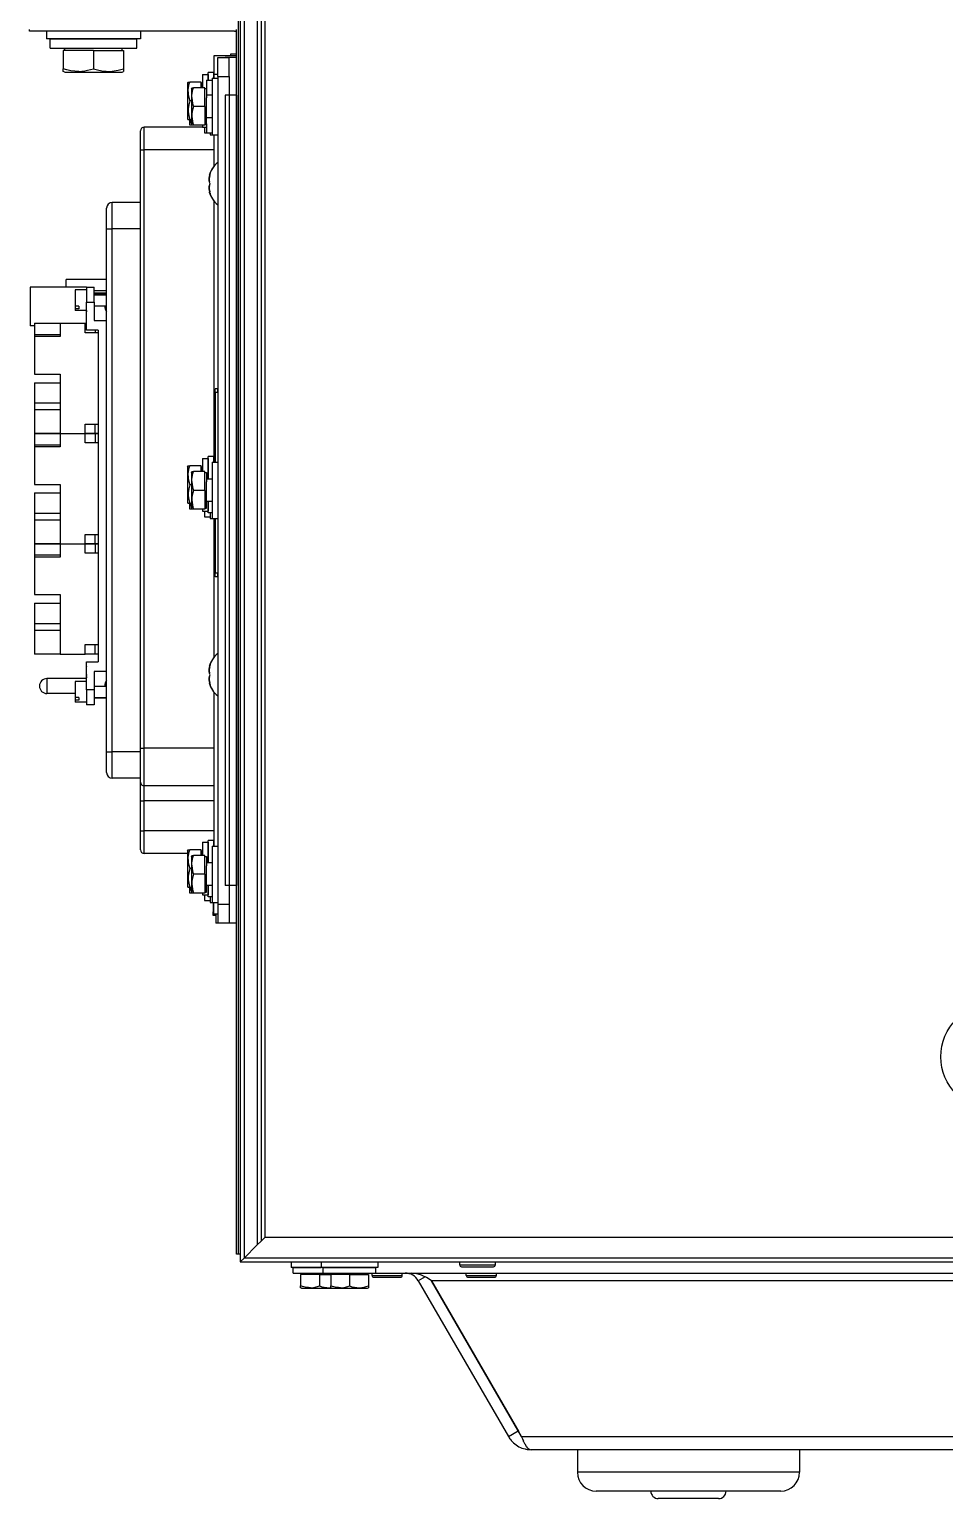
# Model space of a CAD drawing. Extents: x 39751 to 116307, y -36149 to -14965.
# Drawn here: x 56818.5 to 57061.5, y -21004.4 to -20614 of the extents above; entities that cross this region are included whole.
import ezdxf

# ---------------------------------------------------------------- set-up
doc = ezdxf.new("R2010")
doc.units = 0
doc.header["$LTSCALE"] = 1500

# ---------------------------------------------------------------- blocks, each defined once
blk = doc.blocks.new('A$C39DA5095')
at = {"color": 7}
for p, q in [((139.5, 465.11), (139.5, 69.41)), ((138.5, 461.1), (138.5, 68.41)), ((137.5, 457.09), (137.5, 67.41)), ((134, 443.05), (134, 63.91)), ((133, 439.04), (133, 62.91)), ((132.49, 64.91), (132.49, 436.99)), ((131.5, 389.91), (77, 389.91)), ((106.5, 387.91), (81.5, 387.91)), ((132, 64.91), (132, 390.4)), ((127, 377.91), (127, 157.91)), ((130, 377.91), (130, 157.91)), ((129, 372.91), (129, 162.91)), ((132, 372.91), (132, 162.91)), ((106.5, 199.41), (106.5, 358.41)), ((107.5, 199.41), (107.5, 358.41)), ((126, 344.81), (126, 275.41)), ((97.5, 198.41), (97.5, 337.41)), ((99, 198.41), (99, 337.41)), ((95.27, 310.51), (95.27, 222.31)), ((126, 260.41), (126, 223.5)), ((126, 214.31), (126, 173.41)), ((1624.5, 69.41), (139.5, 69.41)), ((133, 62.91), (1631, 62.91)), ((1630, 63.91), (134, 63.91)), ((169, 59.91), (375, 59.91)), ((180.27, 57.91), (204.18, 16.5)), ((183.69, 57.99), (206.78, 18)), ((183.81, 57.91), (206.95, 17.73)), ((207.65, 16.5), (183.81, 57.91)), ((377, 57.91), (183.81, 57.91)), ((207.65, 16.5), (1326.35, 16.5)), ((1323.76, 13), (210.24, 13)), ((281.5, 7), (226.11, 7)), ((276.5, 2), (230.5, 2))]:
    blk.add_line(p, q, dxfattribs=at)
at = {"color": 7, "ltscale": 0.012497}
blk.add_line((77, 389.91), (77, 390.41), dxfattribs=at)
at = {"color": 7, "ltscale": 0.05}
for p, q in [((81.5, 389.91), (81.5, 387.91)), ((81.5, 389.91), (81.5, 387.91)), ((81.5, 389.91), (81.5, 387.91)), ((81.5, 389.91), (81.5, 387.91)), ((81.5, 389.91), (81.5, 387.91)), ((81.5, 389.91), (81.5, 387.91)), ((81.5, 389.91), (81.5, 387.91)), ((81.5, 389.91), (81.5, 387.91)), ((106.5, 389.91), (106.5, 387.91)), ((86.79, 321.91), (86.79, 323.91)), ((92.16, 321.91), (94.16, 321.91)), ((92.16, 317.91), (94.16, 317.91)), ((94.16, 214.91), (92.16, 214.91)), ((94.16, 210.91), (92.16, 210.91)), ((132, 152.91), (130, 152.91))]:
    blk.add_line(p, q, dxfattribs=at)
at = {"color": 7, "ltscale": 0.0625}
for p, q in [((82.5, 385.41), (82.5, 387.91)), ((82.5, 385.41), (82.5, 387.91)), ((82.5, 385.41), (82.5, 387.91)), ((82.5, 385.41), (82.5, 387.91)), ((82.5, 385.41), (82.5, 387.91)), ((82.5, 385.41), (82.5, 387.91)), ((82.5, 385.41), (82.5, 387.91)), ((82.5, 385.41), (82.5, 387.91)), ((105.5, 385.41), (105.5, 387.91)), ((91.77, 309.81), (91.77, 312.31)), ((91.77, 283.01), (91.77, 285.51)), ((94.45, 283.01), (94.45, 285.51)), ((91.77, 280.51), (91.77, 283.01)), ((94.45, 283.01), (94.45, 280.51)), ((91.77, 253.71), (91.77, 256.21)), ((94.45, 253.71), (94.45, 256.21)), ((91.77, 251.21), (91.77, 253.71)), ((94.45, 253.71), (94.45, 251.21)), ((91.77, 224.41), (91.77, 226.91)), ((94.45, 224.41), (94.45, 226.91))]:
    blk.add_line(p, q, dxfattribs=at)
at = {"color": 7, "ltscale": 0.2875}
for p, q in [((82.5, 387.91), (94, 387.91)), ((94, 387.91), (105.5, 387.91)), ((82.5, 385.41), (94, 385.41)), ((94, 385.41), (105.5, 385.41)), ((119, 171.41), (107.5, 171.41))]:
    blk.add_line(p, q, dxfattribs=at)
at = {"color": 7, "ltscale": 0.120363}
for p, q in [((86, 384.77), (86, 379.95)), ((94, 384.77), (94, 379.95)), ((102, 384.77), (102, 379.95))]:
    blk.add_line(p, q, dxfattribs=at)
at = {"color": 7, "ltscale": 0.2}
for p, q in [((94, 384.77), (86, 384.77)), ((94, 384.77), (102, 384.77)), ((106.5, 177.41), (106.5, 185.41)), ((107.5, 177.41), (107.5, 185.41)), ((154.5, 61.41), (146.5, 61.41))]:
    blk.add_line(p, q, dxfattribs=at)
at = {"color": 7, "ltscale": 0.016}
for p, q in [((86.4, 384.77), (86.4, 385.41)), ((86.4, 384.77), (86.4, 385.41)), ((86.4, 384.77), (86.4, 385.41)), ((86.4, 384.77), (86.4, 385.41)), ((86.4, 384.77), (86.4, 385.41)), ((86.4, 384.77), (86.4, 385.41)), ((86.4, 384.77), (86.4, 385.41)), ((86.4, 384.77), (86.4, 385.41)), ((101.6, 384.77), (101.6, 385.41))]:
    blk.add_line(p, q, dxfattribs=at)
at = {"color": 7, "ltscale": 0.125}
for p, q in [((126, 383.41), (126, 378.41)), ((127, 377.91), (127, 382.91)), ((130, 377.91), (130, 382.91)), ((123.6, 369.91), (123.6, 374.91)), ((123.6, 369.91), (123.6, 364.91)), ((106.5, 358.41), (106.5, 363.41)), ((123.6, 267.91), (123.6, 272.91)), ((123.6, 267.91), (123.6, 262.91)), ((106.5, 185.41), (106.5, 190.41)), ((106.5, 172.41), (106.5, 177.41)), ((123.6, 165.91), (123.6, 170.91)), ((123.6, 165.91), (123.6, 160.91)), ((127, 157.91), (127, 152.91)), ((130, 157.91), (130, 152.91)), ((154, 59.51), (149, 59.51)), ((162, 59.51), (157, 59.51)), ((162, 59.51), (167, 59.51))]:
    blk.add_line(p, q, dxfattribs=at)
at = {"color": 7, "ltscale": 0.15}
for p, q in [((132, 383.41), (126, 383.41)), ((107.5, 358.41), (107.5, 364.41)), ((107.5, 171.41), (107.5, 177.41)), ((222.5, 13), (222.5, 7)), ((281.5, 13), (281.5, 7))]:
    blk.add_line(p, q, dxfattribs=at)
at = {"color": 7, "ltscale": 0.075}
for p, q in [((127, 382.91), (130, 382.91)), ((132, 382.91), (129, 382.91)), ((127, 377.91), (130, 377.91)), ((132, 372.91), (129, 372.91)), ((92.16, 321.16), (89.16, 321.16)), ((92.16, 315.66), (89.16, 315.66)), ((124.5, 261.91), (124.5, 264.91)), ((81.66, 217.91), (81.66, 214.91)), ((92.16, 217.16), (89.16, 217.16)), ((92.16, 211.66), (89.16, 211.66)), ((124.5, 159.91), (124.5, 162.91)), ((132, 162.91), (129, 162.91)), ((130, 157.91), (127, 157.91)), ((130, 152.91), (127, 152.91)), ((154, 59.51), (157, 59.51)), ((230.5, 2), (227.5, 2))]:
    blk.add_line(p, q, dxfattribs=at)
at = {"color": 7, "ltscale": 0.009593}
blk.add_line((130.4, 383.79), (130.4, 383.41), dxfattribs=at)
at = {"color": 7, "ltscale": 0.03999}
blk.add_line((132, 383.79), (130.4, 383.79), dxfattribs=at)
at = {"color": 7, "ltscale": 0.25}
for p, q in [((132, 372.91), (132, 382.91)), ((107.5, 189.41), (107.5, 199.41)), ((132, 152.91), (132, 162.91))]:
    blk.add_line(p, q, dxfattribs=at)
at = {"color": 7, "ltscale": 0.017863}
for p, q in [((86, 379.24), (86, 379.95)), ((102, 379.95), (102, 379.24))]:
    blk.add_line(p, q, dxfattribs=at)
at = {"color": 7, "ltscale": 0.011555}
for p, q in [((86.4, 379.01), (86, 379.24)), ((101.6, 379.01), (102, 379.24))]:
    blk.add_line(p, q, dxfattribs=at)
at = {"color": 7, "ltscale": 0.098877}
blk.add_line((86.4, 379.01), (90.36, 379.01), dxfattribs=at)
at = {"color": 7, "ltscale": 0.281104}
blk.add_line((90.36, 379.01), (101.6, 379.01), dxfattribs=at)
at = {"color": 7, "ltscale": 0.0375}
for p, q in [((126, 378.91), (124.5, 378.91)), ((126, 378.91), (124.5, 378.91)), ((126, 378.91), (124.5, 378.91)), ((126, 378.91), (124.5, 378.91)), ((126, 378.91), (124.5, 378.91)), ((126, 378.91), (124.5, 378.91)), ((123, 378.41), (124.5, 378.41)), ((123, 378.41), (124.5, 378.41)), ((123, 378.41), (124.5, 378.41)), ((123, 378.41), (124.5, 378.41)), ((123, 378.41), (124.5, 378.41)), ((123, 378.41), (124.5, 378.41)), ((124, 376.91), (125.5, 376.91)), ((124, 376.91), (125.5, 376.91)), ((124, 376.91), (125.5, 376.91)), ((124, 376.91), (125.5, 376.91)), ((124, 376.91), (125.5, 376.91)), ((124, 376.91), (125.5, 376.91)), ((124, 376.91), (125.5, 376.91)), ((124, 376.91), (125.5, 376.91)), ((125.5, 377.41), (127, 377.41)), ((125.5, 377.41), (127, 377.41)), ((125.5, 377.41), (127, 377.41)), ((125.5, 372.91), (124, 372.91)), ((125.5, 372.91), (124, 372.91)), ((125.5, 366.91), (124, 366.91)), ((124, 362.91), (125.5, 362.91)), ((124, 362.91), (125.5, 362.91)), ((124, 362.91), (125.5, 362.91)), ((124, 362.91), (125.5, 362.91)), ((124, 362.91), (125.5, 362.91)), ((124, 362.91), (125.5, 362.91)), ((124, 362.91), (125.5, 362.91)), ((124, 362.91), (125.5, 362.91)), ((125.5, 362.41), (127, 362.41)), ((97.5, 337.41), (99, 337.41)), ((123, 276.41), (124.5, 276.41)), ((123, 276.41), (124.5, 276.41)), ((123, 276.41), (124.5, 276.41)), ((123, 276.41), (124.5, 276.41)), ((126, 276.91), (124.5, 276.91)), ((126, 276.91), (124.5, 276.91)), ((126, 276.91), (124.5, 276.91)), ((126, 276.91), (124.5, 276.91)), ((125.5, 275.41), (127, 275.41)), ((125.5, 270.91), (124, 270.91)), ((125.5, 270.91), (124, 270.91)), ((123, 262.41), (124.5, 262.41)), ((125.5, 264.91), (124, 264.91)), ((123.5, 260.91), (125, 260.91)), ((125.5, 260.41), (127, 260.41)), ((97.5, 198.41), (99, 198.41)), ((123, 174.41), (124.5, 174.41)), ((123, 174.41), (124.5, 174.41)), ((123, 174.41), (124.5, 174.41)), ((123, 174.41), (124.5, 174.41)), ((123, 174.41), (124.5, 174.41)), ((123, 174.41), (124.5, 174.41)), ((126, 174.91), (124.5, 174.91)), ((126, 174.91), (124.5, 174.91)), ((126, 174.91), (124.5, 174.91)), ((126, 174.91), (124.5, 174.91)), ((126, 174.91), (124.5, 174.91)), ((126, 174.91), (124.5, 174.91)), ((125.5, 173.41), (127, 173.41)), ((125.5, 173.41), (127, 173.41)), ((125.5, 173.41), (127, 173.41)), ((125.5, 168.91), (124, 168.91)), ((125.5, 168.91), (124, 168.91)), ((125.5, 168.91), (124, 168.91)), ((123, 160.41), (124.5, 160.41)), ((125.5, 162.91), (124, 162.91)), ((123.5, 158.91), (125, 158.91)), ((125.5, 158.41), (127, 158.41)), ((146.5, 62.91), (146.5, 61.41)), ((146.5, 62.91), (146.5, 61.41)), ((146.5, 62.91), (146.5, 61.41)), ((146.5, 62.91), (146.5, 61.41)), ((154.5, 62.91), (154.5, 61.41)), ((169.5, 62.91), (169.5, 61.41)), ((147, 59.91), (147, 61.41)), ((147, 59.91), (147, 61.41)), ((147, 59.91), (147, 61.41)), ((147, 59.91), (147, 61.41)), ((155, 59.91), (155, 61.41)), ((169, 59.91), (169, 61.41))]:
    blk.add_line(p, q, dxfattribs=at)
at = {"color": 7, "ltscale": 0.050001}
blk.add_line((124.5, 376.91), (124.5, 378.91), dxfattribs=at)
at = {"color": 7, "ltscale": 0.037502}
for p, q in [((126, 377.41), (126, 378.91)), ((124.5, 378.41), (124.5, 376.91)), ((123.5, 364.41), (123.5, 362.91)), ((126, 275.41), (126, 276.91)), ((125, 261.91), (125, 260.41)), ((126, 173.41), (126, 174.91)), ((125, 159.91), (125, 158.41))]:
    blk.add_line(p, q, dxfattribs=at)
at = {"color": 7, "ltscale": 0.007219}
for p, q in [((119, 376.16), (119.14, 376.41)), ((119, 376.16), (119.14, 376.41)), ((119, 376.16), (119.14, 376.41)), ((119, 376.16), (119.14, 376.41)), ((119, 376.16), (119.14, 376.41)), ((119, 376.16), (119.14, 376.41)), ((120, 374.66), (120.14, 374.91)), ((120, 374.66), (120.14, 374.91)), ((120, 374.66), (120.14, 374.91)), ((119, 366.66), (119.14, 366.41)), ((119, 366.66), (119.14, 366.41)), ((119, 366.66), (119.14, 366.41)), ((119, 366.66), (119.14, 366.41)), ((119, 366.66), (119.14, 366.41)), ((119, 366.66), (119.14, 366.41)), ((119.5, 365.16), (119.64, 364.91)), ((119.5, 365.16), (119.64, 364.91)), ((119.5, 365.16), (119.64, 364.91)), ((120, 365.16), (120.14, 364.91)), ((120, 365.16), (120.14, 364.91)), ((120, 365.16), (120.14, 364.91)), ((119, 274.16), (119.14, 274.41)), ((119, 274.16), (119.14, 274.41)), ((119, 274.16), (119.14, 274.41)), ((119, 274.16), (119.14, 274.41)), ((120, 272.66), (120.14, 272.91)), ((120, 272.66), (120.14, 272.91)), ((119, 264.66), (119.14, 264.41)), ((119, 264.66), (119.14, 264.41)), ((119, 264.66), (119.14, 264.41)), ((119, 264.66), (119.14, 264.41)), ((119.5, 263.16), (119.64, 262.91)), ((120, 263.16), (120.14, 262.91)), ((120, 263.16), (120.14, 262.91)), ((119, 172.16), (119.14, 172.41)), ((119, 172.16), (119.14, 172.41)), ((119, 172.16), (119.14, 172.41)), ((119, 172.16), (119.14, 172.41)), ((119, 172.16), (119.14, 172.41)), ((119, 172.16), (119.14, 172.41)), ((120, 170.66), (120.14, 170.91)), ((120, 170.66), (120.14, 170.91)), ((120, 170.66), (120.14, 170.91)), ((119, 162.66), (119.14, 162.41)), ((119, 162.66), (119.14, 162.41)), ((119, 162.66), (119.14, 162.41)), ((119, 162.66), (119.14, 162.41)), ((119, 162.66), (119.14, 162.41)), ((119, 162.66), (119.14, 162.41)), ((119.5, 161.16), (119.64, 160.91)), ((119.5, 161.16), (119.64, 160.91)), ((119.5, 161.16), (119.64, 160.91)), ((120, 161.16), (120.14, 160.91)), ((120, 161.16), (120.14, 160.91)), ((120, 161.16), (120.14, 160.91))]:
    blk.add_line(p, q, dxfattribs=at)
at = {"color": 7, "ltscale": 0.061818}
for p, q in [((119, 376.16), (119, 373.68)), ((120, 374.66), (120, 372.18)), ((124, 374.66), (124, 372.18)), ((119, 274.16), (119, 271.68)), ((120, 272.66), (120, 270.18)), ((124, 272.66), (124, 270.18)), ((119, 172.16), (119, 169.68)), ((120, 170.66), (120, 168.18)), ((124, 170.66), (124, 168.18))]:
    blk.add_line(p, q, dxfattribs=at)
at = {"color": 7, "ltscale": 0.011182}
for p, q in [((119.14, 376.41), (119.59, 376.41)), ((120.14, 374.91), (120.59, 374.91)), ((119.59, 366.41), (119.14, 366.41)), ((120.09, 364.91), (119.64, 364.91)), ((120.59, 364.91), (120.14, 364.91)), ((119.14, 274.41), (119.59, 274.41)), ((120.14, 272.91), (120.59, 272.91)), ((119.59, 264.41), (119.14, 264.41)), ((120.09, 262.91), (119.64, 262.91)), ((120.59, 262.91), (120.14, 262.91)), ((119.14, 172.41), (119.59, 172.41)), ((120.14, 170.91), (120.59, 170.91)), ((119.59, 162.41), (119.14, 162.41)), ((120.09, 160.91), (119.64, 160.91)), ((120.59, 160.91), (120.14, 160.91))]:
    blk.add_line(p, q, dxfattribs=at)
at = {"color": 7, "ltscale": 0.075195}
for p, q in [((122.6, 376.41), (119.59, 376.41)), ((123.6, 374.91), (120.59, 374.91)), ((123.6, 369.91), (120.59, 369.91)), ((123.6, 364.91), (120.59, 364.91)), ((122.6, 274.41), (119.59, 274.41)), ((123.6, 272.91), (120.59, 272.91)), ((123.6, 267.91), (120.59, 267.91)), ((123.6, 262.91), (120.59, 262.91)), ((122.6, 172.41), (119.59, 172.41)), ((123.6, 170.91), (120.59, 170.91)), ((123.6, 165.91), (120.59, 165.91)), ((123.6, 160.91), (120.59, 160.91))]:
    blk.add_line(p, q, dxfattribs=at)
at = {"color": 7, "ltscale": 0.037505}
for p, q in [((122.6, 374.91), (122.6, 376.41)), ((122.6, 272.91), (122.6, 274.41)), ((122.6, 170.91), (122.6, 172.41))]:
    blk.add_line(p, q, dxfattribs=at)
at = {"color": 7, "ltscale": 0.01001}
for p, q in [((122.6, 376.16), (123, 376.16)), ((122.6, 376.16), (123, 376.16)), ((122.6, 376.16), (123, 376.16)), ((122.6, 376.16), (123, 376.16)), ((122.6, 376.16), (123, 376.16)), ((122.6, 376.16), (123, 376.16)), ((123.6, 374.66), (124, 374.66)), ((123.6, 374.66), (124, 374.66)), ((123.6, 374.66), (124, 374.66)), ((123.6, 365.16), (124, 365.16)), ((122.6, 274.16), (123, 274.16)), ((122.6, 274.16), (123, 274.16)), ((122.6, 274.16), (123, 274.16)), ((122.6, 274.16), (123, 274.16)), ((123.6, 272.66), (124, 272.66)), ((123.6, 272.66), (124, 272.66)), ((123.6, 263.16), (124, 263.16)), ((122.6, 172.16), (123, 172.16)), ((122.6, 172.16), (123, 172.16)), ((122.6, 172.16), (123, 172.16)), ((122.6, 172.16), (123, 172.16)), ((122.6, 172.16), (123, 172.16)), ((122.6, 172.16), (123, 172.16)), ((123.6, 170.66), (124, 170.66)), ((123.6, 170.66), (124, 170.66)), ((123.6, 170.66), (124, 170.66)), ((123.6, 161.16), (124, 161.16))]:
    blk.add_line(p, q, dxfattribs=at)
at = {"color": 7, "ltscale": 0.087152}
blk.add_line((123, 378.41), (123, 374.92), dxfattribs=at)
at = {"color": 7, "ltscale": 0.031251}
for p, q in [((123, 374.91), (123, 376.16)), ((119.5, 366.41), (119.5, 365.16))]:
    blk.add_line(p, q, dxfattribs=at)
at = {"color": 7, "ltscale": 0.056248}
blk.add_line((124, 376.91), (124, 374.66), dxfattribs=at)
blk.add_line((124, 376.91), (124, 374.66), dxfattribs=at)
blk.add_line((124, 376.91), (124, 374.66), dxfattribs=at)
blk.add_line((124, 376.91), (124, 374.66), dxfattribs=at)
blk.add_line((124, 376.91), (124, 374.66), dxfattribs=at)
blk.add_line((124, 376.91), (124, 374.66), dxfattribs=at)
blk.add_line((124, 376.91), (124, 374.66), dxfattribs=at)
blk.add_line((124, 376.91), (124, 374.66), dxfattribs=at)
at = {"color": 7, "ltscale": 0.375}
for p, q in [((125.5, 377.41), (125.5, 362.41)), ((127, 377.41), (127, 362.41)), ((92.16, 321.91), (77.16, 321.91)), ((125.5, 275.41), (125.5, 260.41)), ((127, 275.41), (127, 260.41)), ((125.5, 173.41), (125.5, 158.41)), ((127, 173.41), (127, 158.41)), ((169.5, 61.41), (154.5, 61.41))]:
    blk.add_line(p, q, dxfattribs=at)
at = {"color": 7, "ltscale": 0.025007}
blk.add_line((126, 378.41), (126, 377.41), dxfattribs=at)
at = {"color": 7, "ltscale": 0.025}
for p, q in [((127, 378.41), (126, 378.41)), ((123, 364.41), (124, 364.41)), ((106.5, 358.41), (107.5, 358.41)), ((90.16, 316.85), (89.16, 316.85)), ((90.16, 316.14), (89.16, 316.14)), ((126.3, 293.9), (126.3, 294.9)), ((127, 293.9), (127, 294.9)), ((125.5, 261.91), (124.5, 261.91)), ((126.3, 244.9), (126.3, 245.9)), ((127, 244.9), (127, 245.9)), ((81.66, 214.91), (81.66, 213.91)), ((90.16, 212.85), (89.16, 212.85)), ((90.16, 212.14), (89.16, 212.14)), ((106.5, 199.41), (107.5, 199.41)), ((106.5, 185.41), (107.5, 185.41)), ((106.5, 177.41), (107.5, 177.41)), ((125.5, 159.91), (124.5, 159.91)), ((125.8, 154.91), (125.8, 155.91)), ((125.8, 154.91), (125.8, 155.91)), ((126, 155.41), (127, 155.41)), ((154, 59.91), (155, 59.91))]:
    blk.add_line(p, q, dxfattribs=at)
at = {"color": 7, "ltscale": 0.175682}
for p, q in [((119, 373.68), (119, 366.66)), ((120, 372.18), (120, 365.16)), ((124, 365.16), (124, 372.18)), ((119, 271.68), (119, 264.66)), ((120, 270.18), (120, 263.16)), ((124, 263.16), (124, 270.18)), ((119, 169.68), (119, 162.66)), ((120, 168.18), (120, 161.16)), ((124, 161.16), (124, 168.18))]:
    blk.add_line(p, q, dxfattribs=at)
at = {"color": 7, "ltscale": 0.010205}
for p, q in [((120, 371.41), (119.59, 371.41)), ((120, 366.41), (119.59, 366.41)), ((120, 269.41), (119.59, 269.41)), ((120, 264.41), (119.59, 264.41)), ((120, 167.41), (119.59, 167.41)), ((120, 162.41), (119.59, 162.41))]:
    blk.add_line(p, q, dxfattribs=at)
at = {"color": 7, "ltscale": 0.3875}
blk.add_line((123, 364.41), (107.5, 364.41), dxfattribs=at)
at = {"color": 7, "ltscale": 0.005655}
blk.add_line((120.02, 365.12), (120.09, 364.91), dxfattribs=at)
at = {"color": 7, "ltscale": 0.001318}
for p, q in [((120.14, 364.91), (120.09, 364.91)), ((120.14, 262.91), (120.09, 262.91)), ((120.14, 160.91), (120.09, 160.91))]:
    blk.add_line(p, q, dxfattribs=at)
at = {"color": 7, "ltscale": 0.012502}
for p, q in [((123, 364.91), (123, 364.41)), ((123, 262.91), (123, 262.41)), ((123, 160.91), (123, 160.41))]:
    blk.add_line(p, q, dxfattribs=at)
at = {"color": 7, "ltscale": 0.057091}
blk.add_line((124, 365.28), (124, 363), dxfattribs=at)
blk.add_line((124, 365.28), (124, 363), dxfattribs=at)
blk.add_line((124, 365.28), (124, 363), dxfattribs=at)
blk.add_line((124, 365.28), (124, 363), dxfattribs=at)
blk.add_line((124, 365.28), (124, 363), dxfattribs=at)
blk.add_line((124, 365.28), (124, 363), dxfattribs=at)
at = {"color": 7, "ltscale": 0.053927}
blk.add_line((124, 365.15), (124, 363), dxfattribs=at)
blk.add_line((124, 365.15), (124, 363), dxfattribs=at)
at = {"color": 7, "ltscale": 0.0125}
for p, q in [((123.5, 362.91), (124, 362.91)), ((126.5, 154.91), (126.5, 155.41)), ((126.5, 154.91), (126.5, 155.41)), ((127, 152.91), (126.5, 152.91)), ((154, 61.41), (154.5, 61.41))]:
    blk.add_line(p, q, dxfattribs=at)
at = {"color": 7, "ltscale": 0.002287}
blk.add_line((124, 363), (124, 362.91), dxfattribs=at)
blk.add_line((124, 363), (124, 362.91), dxfattribs=at)
blk.add_line((124, 363), (124, 362.91), dxfattribs=at)
blk.add_line((124, 363), (124, 362.91), dxfattribs=at)
blk.add_line((124, 363), (124, 362.91), dxfattribs=at)
blk.add_line((124, 363), (124, 362.91), dxfattribs=at)
blk.add_line((124, 363), (124, 362.91), dxfattribs=at)
blk.add_line((124, 363), (124, 362.91), dxfattribs=at)
at = {"color": 7, "ltscale": 0.012505}
blk.add_line((125, 362.91), (125, 362.41), dxfattribs=at)
at = {"color": 7, "ltscale": 0.012549}
for p, q in [((125, 362.41), (125.5, 362.41)), ((125, 260.41), (125.5, 260.41)), ((125, 158.41), (125.5, 158.41))]:
    blk.add_line(p, q, dxfattribs=at)
at = {"color": 7, "ltscale": 0.210078}
blk.add_line((126, 362.41), (126, 354), dxfattribs=at)
at = {"color": 7, "ltscale": 0.4625}
for p, q in [((126, 358.41), (107.5, 358.41)), ((126, 199.41), (107.5, 199.41)), ((126, 189.41), (107.5, 189.41)), ((126, 185.41), (107.5, 185.41)), ((126, 177.41), (107.5, 177.41))]:
    blk.add_line(p, q, dxfattribs=at)
at = {"color": 7, "ltscale": 0.004199}
for p, q in [((124.9, 351.6), (124.73, 351.6)), ((124.9, 347.21), (124.73, 347.21)), ((124.9, 347.21), (124.73, 347.21)), ((124.9, 221.1), (124.73, 221.1)), ((124.9, 216.71), (124.73, 216.71)), ((124.9, 216.71), (124.73, 216.71))]:
    blk.add_line(p, q, dxfattribs=at)
at = {"color": 7, "ltscale": 0.175}
for p, q in [((99, 337.41), (99, 344.41)), ((99, 191.41), (99, 198.41)), ((147, 61.41), (154, 61.41)), ((147, 59.91), (154, 59.91)), ((155, 61.41), (162, 61.41)), ((155, 59.91), (162, 59.91)), ((162, 61.41), (169, 61.41)), ((162, 59.91), (169, 59.91))]:
    blk.add_line(p, q, dxfattribs=at)
at = {"color": 7, "ltscale": 0.1875}
for p, q in [((106.5, 344.41), (99, 344.41)), ((106.5, 337.41), (99, 337.41)), ((89.16, 213.91), (81.66, 213.91)), ((106.5, 198.41), (99, 198.41)), ((106.5, 191.41), (99, 191.41))]:
    blk.add_line(p, q, dxfattribs=at)
at = {"color": 7, "ltscale": 0.010581}
for p, q in [((124.99, 346.87), (124.73, 347.21)), ((124.99, 216.37), (124.73, 216.71))]:
    blk.add_line(p, q, dxfattribs=at)
at = {"color": 7, "ltscale": 0.001996}
for p, q in [((124.99, 346.87), (125.04, 346.81)), ((124.99, 216.37), (125.04, 216.31))]:
    blk.add_line(p, q, dxfattribs=at)
at = {"color": 7, "ltscale": 0.1375}
for p, q in [((97.5, 337.41), (97.5, 342.91)), ((124.5, 276.41), (124.5, 270.91)), ((97.5, 192.91), (97.5, 198.41)), ((124.5, 174.41), (124.5, 168.91))]:
    blk.add_line(p, q, dxfattribs=at)
at = {"color": 7, "ltscale": 0.203734}
blk.add_line((77.16, 321.91), (77.16, 313.76), dxfattribs=at)
at = {"color": 7, "ltscale": 0.267871}
blk.add_line((97.5, 323.91), (86.79, 323.91), dxfattribs=at)
at = {"color": 7, "ltscale": 0.009211}
for p, q in [((89.16, 321.16), (89.16, 320.79)), ((89.16, 316.02), (89.16, 315.66))]:
    blk.add_line(p, q, dxfattribs=at)
at = {"color": 7, "ltscale": 0.098504}
blk.add_line((89.16, 320.79), (89.16, 316.85), dxfattribs=at)
at = {"color": 7, "ltscale": 0.1}
for p, q in [((92.16, 321.91), (92.16, 317.91)), ((94.16, 317.91), (94.16, 321.91)), ((92.16, 214.91), (92.16, 210.91)), ((94.16, 214.91), (94.16, 210.91)), ((107.5, 185.41), (107.5, 189.41))]:
    blk.add_line(p, q, dxfattribs=at)
at = {"color": 7, "ltscale": 0.08335}
for p, q in [((97.5, 320.91), (94.17, 320.91)), ((94.17, 320.41), (97.5, 320.41))]:
    blk.add_line(p, q, dxfattribs=at)
at = {"color": 7, "ltscale": 0.038965}
for p, q in [((89.16, 319.96), (89.16, 318.41)), ((89.16, 317.7), (89.16, 316.14)), ((89.16, 215.96), (89.16, 214.41)), ((89.16, 213.7), (89.16, 212.14))]:
    blk.add_line(p, q, dxfattribs=at)
at = {"color": 7, "ltscale": 0.017677}
for p, q in [((89.16, 318.41), (89.16, 317.7)), ((90.16, 316.85), (90.16, 316.14)), ((89.16, 214.41), (89.16, 213.7)), ((90.16, 212.85), (90.16, 212.14))]:
    blk.add_line(p, q, dxfattribs=at)
at = {"color": 7, "ltscale": 0.185}
blk.add_line((92.16, 310.51), (92.16, 317.91), dxfattribs=at)
at = {"color": 7, "ltscale": 0.083398}
for p, q in [((94.16, 320.06), (97.5, 320.06)), ((94.16, 319.91), (97.5, 319.91)), ((94.16, 316.91), (97.5, 316.91)), ((94.16, 313.01), (97.5, 313.01)), ((97.5, 219.81), (94.16, 219.81)), ((94.16, 215.91), (97.5, 215.91)), ((94.16, 212.91), (97.5, 212.91)), ((94.16, 212.76), (97.5, 212.76))]:
    blk.add_line(p, q, dxfattribs=at)
at = {"color": 7, "ltscale": 0.1225}
blk.add_line((94.16, 317.91), (94.16, 313.01), dxfattribs=at)
at = {"color": 7, "ltscale": 0.053766}
blk.add_line((77.16, 313.76), (77.16, 311.61), dxfattribs=at)
at = {"color": 7, "ltscale": 0.002897}
blk.add_line((89.16, 316.14), (89.16, 316.02), dxfattribs=at)
at = {"color": 7, "ltscale": 0.008254}
blk.add_line((92.16, 315.66), (92.16, 315.33), dxfattribs=at)
at = {"color": 7, "ltscale": 0.029639}
blk.add_line((78.35, 311.61), (77.16, 311.61), dxfattribs=at)
at = {"color": 7, "ltscale": 0.17002}
for p, q in [((78.35, 312.31), (85.15, 312.31)), ((78.35, 309.35), (85.15, 309.35)), ((85.15, 308.76), (78.35, 308.76)), ((78.35, 298.81), (85.15, 298.81)), ((78.35, 296.51), (85.15, 296.51)), ((78.35, 291.13), (85.15, 291.13)), ((78.35, 289.38), (85.15, 289.38)), ((78.35, 283.01), (85.15, 283.01)), ((85.15, 283.01), (78.35, 283.01)), ((78.35, 280.05), (85.15, 280.05)), ((85.15, 279.46), (78.35, 279.46)), ((78.35, 269.51), (85.15, 269.51)), ((78.35, 267.21), (85.15, 267.21)), ((78.35, 261.83), (85.15, 261.83)), ((78.35, 260.08), (85.15, 260.08)), ((85.15, 253.71), (78.35, 253.71)), ((78.35, 253.71), (85.15, 253.71)), ((78.35, 250.75), (85.15, 250.75)), ((85.15, 250.16), (78.35, 250.16)), ((78.35, 240.21), (85.15, 240.21)), ((78.35, 237.91), (85.15, 237.91)), ((78.35, 232.53), (85.15, 232.53)), ((78.35, 230.78), (85.15, 230.78)), ((85.15, 224.41), (78.35, 224.41))]:
    blk.add_line(p, q, dxfattribs=at)
at = {"color": 7, "ltscale": 0.073982}
for p, q in [((78.35, 312.31), (78.35, 309.35)), ((78.35, 283.01), (78.35, 280.05)), ((78.35, 253.71), (78.35, 250.75))]:
    blk.add_line(p, q, dxfattribs=at)
at = {"color": 7, "ltscale": 0.014767}
for p, q in [((78.35, 309.35), (78.35, 308.76)), ((78.35, 280.05), (78.35, 279.46)), ((78.35, 250.75), (78.35, 250.16))]:
    blk.add_line(p, q, dxfattribs=at)
at = {"color": 7, "ltscale": 0.24875}
for p, q in [((78.35, 308.76), (78.35, 298.81)), ((78.35, 279.46), (78.35, 269.51)), ((78.35, 250.16), (78.35, 240.21))]:
    blk.add_line(p, q, dxfattribs=at)
at = {"color": 7, "ltscale": 0.08875}
for p, q in [((85.15, 312.31), (85.15, 308.76)), ((85.15, 283.01), (85.15, 279.46)), ((85.15, 253.71), (85.15, 250.16))]:
    blk.add_line(p, q, dxfattribs=at)
at = {"color": 7, "ltscale": 0.165479}
for p, q in [((85.15, 312.31), (91.77, 312.31)), ((85.15, 283.01), (91.77, 283.01)), ((85.15, 283.01), (91.77, 283.01)), ((85.15, 253.71), (91.77, 253.71)), ((85.15, 253.71), (91.77, 253.71)), ((85.15, 224.41), (91.77, 224.41))]:
    blk.add_line(p, q, dxfattribs=at)
at = {"color": 7, "ltscale": 0.009863}
blk.add_line((91.77, 312.31), (92.16, 312.31), dxfattribs=at)
at = {"color": 7, "ltscale": 0.066992}
for p, q in [((94.45, 309.81), (91.77, 309.81)), ((91.77, 285.51), (94.45, 285.51)), ((91.77, 283.01), (94.45, 283.01)), ((94.45, 283.01), (91.77, 283.01)), ((94.45, 280.51), (91.77, 280.51)), ((91.77, 256.21), (94.45, 256.21)), ((94.45, 253.71), (91.77, 253.71)), ((91.77, 253.71), (94.45, 253.71)), ((94.45, 251.21), (91.77, 251.21)), ((91.77, 226.91), (94.45, 226.91)), ((94.45, 224.41), (91.77, 224.41))]:
    blk.add_line(p, q, dxfattribs=at)
at = {"color": 7, "ltscale": 0.077539}
for p, q in [((95.27, 310.51), (92.16, 310.51)), ((92.16, 222.31), (95.27, 222.31))]:
    blk.add_line(p, q, dxfattribs=at)
at = {"color": 7, "ltscale": 0.0175}
blk.add_line((94.45, 310.51), (94.45, 309.81), dxfattribs=at)
at = {"color": 7, "ltscale": 0.02041}
for p, q in [((95.27, 309.81), (94.45, 309.81)), ((94.45, 285.51), (95.27, 285.51)), ((94.45, 283.01), (95.27, 283.01)), ((95.27, 283.01), (94.45, 283.01)), ((95.27, 280.51), (94.45, 280.51)), ((94.45, 256.21), (95.27, 256.21)), ((95.27, 253.71), (94.45, 253.71)), ((94.45, 253.71), (95.27, 253.71)), ((95.27, 251.21), (94.45, 251.21)), ((94.45, 226.91), (95.27, 226.91)), ((95.27, 224.41), (94.45, 224.41))]:
    blk.add_line(p, q, dxfattribs=at)
at = {"color": 7, "ltscale": 0.395}
for p, q in [((85.15, 298.81), (85.15, 283.01)), ((85.15, 269.51), (85.15, 253.71)), ((85.15, 240.21), (85.15, 224.41))]:
    blk.add_line(p, q, dxfattribs=at)
at = {"color": 7, "ltscale": 0.134324}
blk.add_line((78.35, 296.51), (78.35, 291.13), dxfattribs=at)
at = {"color": 7, "ltscale": 0.01748}
for p, q in [((127, 294.9), (126.3, 294.9)), ((127, 293.9), (126.3, 293.9)), ((125.5, 275.41), (126.2, 275.41)), ((127, 245.9), (126.3, 245.9)), ((127, 244.9), (126.3, 244.9)), ((126.5, 154.91), (125.8, 154.91)), ((126.5, 154.91), (125.8, 154.91))]:
    blk.add_line(p, q, dxfattribs=at)
at = {"color": 7, "ltscale": 0.462238}
for p, q in [((126.3, 293.9), (126.3, 275.41)), ((127, 293.9), (127, 275.41))]:
    blk.add_line(p, q, dxfattribs=at)
at = {"color": 7, "ltscale": 0.04373}
for p, q in [((78.35, 291.13), (78.35, 289.38)), ((78.35, 261.83), (78.35, 260.08))]:
    blk.add_line(p, q, dxfattribs=at)
at = {"color": 7, "ltscale": 0.159447}
for p, q in [((78.35, 289.38), (78.35, 283.01)), ((78.35, 260.08), (78.35, 253.71))]:
    blk.add_line(p, q, dxfattribs=at)
at = {"color": 7, "ltscale": 0.01875}
blk.add_line((126.2, 289.85), (126.2, 290.6), dxfattribs=at)
at = {"color": 7, "ltscale": 0.002539}
for p, q in [((126.3, 290.6), (126.2, 290.6)), ((126.3, 289.85), (126.2, 289.85)), ((126.3, 254.65), (126.2, 254.65)), ((126.3, 252.4), (126.2, 252.4))]:
    blk.add_line(p, q, dxfattribs=at)
at = {"color": 7, "ltscale": 0.360988}
blk.add_line((126.2, 289.85), (126.2, 275.41), dxfattribs=at)
at = {"color": 7, "ltscale": 0.124738}
blk.add_line((126.2, 280.4), (126.2, 275.41), dxfattribs=at)
at = {"color": 7, "ltscale": 0.0875}
for p, q in [((123, 276.41), (123, 272.91)), ((123, 174.41), (123, 170.91))]:
    blk.add_line(p, q, dxfattribs=at)
at = {"color": 7, "ltscale": 0.031252}
for p, q in [((123, 272.91), (123, 274.16)), ((123, 170.91), (123, 172.16))]:
    blk.add_line(p, q, dxfattribs=at)
at = {"color": 7, "ltscale": 0.149983}
for p, q in [((124.5, 270.91), (124.5, 276.91)), ((124.5, 168.91), (124.5, 174.91))]:
    blk.add_line(p, q, dxfattribs=at)
at = {"color": 7, "ltscale": 0.134323}
for p, q in [((78.35, 267.21), (78.35, 261.83)), ((78.35, 237.91), (78.35, 232.53))]:
    blk.add_line(p, q, dxfattribs=at)
at = {"color": 7, "ltscale": 0.03125}
for p, q in [((119.5, 264.41), (119.5, 263.16)), ((119.5, 162.41), (119.5, 161.16))]:
    blk.add_line(p, q, dxfattribs=at)
at = {"color": 7, "ltscale": 0.005654}
for p, q in [((120.02, 263.12), (120.09, 262.91)), ((120.02, 161.12), (120.09, 160.91))]:
    blk.add_line(p, q, dxfattribs=at)
at = {"color": 7, "ltscale": 0.037503}
for p, q in [((123.5, 262.41), (123.5, 260.91)), ((123.5, 160.41), (123.5, 158.91))]:
    blk.add_line(p, q, dxfattribs=at)
at = {"color": 7, "ltscale": 0.062502}
for p, q in [((124.5, 264.91), (124.5, 262.41)), ((124.5, 162.91), (124.5, 160.41))]:
    blk.add_line(p, q, dxfattribs=at)
at = {"color": 7, "ltscale": 0.025003}
for p, q in [((125, 261.91), (125, 260.91)), ((125, 159.91), (125, 158.91))]:
    blk.add_line(p, q, dxfattribs=at)
at = {"color": 7, "ltscale": 0.144012}
blk.add_line((126.2, 260.41), (126.2, 254.65), dxfattribs=at)
at = {"color": 7, "ltscale": 0.100262}
blk.add_line((126.2, 260.41), (126.2, 256.4), dxfattribs=at)
at = {"color": 7, "ltscale": 0.362762}
for p, q in [((126.3, 260.41), (126.3, 245.9)), ((127, 260.41), (127, 245.9))]:
    blk.add_line(p, q, dxfattribs=at)
at = {"color": 7, "ltscale": 0.05625}
blk.add_line((126.2, 252.4), (126.2, 254.65), dxfattribs=at)
at = {"color": 7, "ltscale": 0.043732}
blk.add_line((78.35, 232.53), (78.35, 230.78), dxfattribs=at)
at = {"color": 7, "ltscale": 0.159445}
blk.add_line((78.35, 230.78), (78.35, 224.41), dxfattribs=at)
at = {"color": 7, "ltscale": 0.185001}
blk.add_line((92.16, 214.91), (92.16, 222.31), dxfattribs=at)
at = {"color": 7, "ltscale": 0.007126}
blk.add_line((92.16, 221.02), (92.16, 221.31), dxfattribs=at)
at = {"color": 7, "ltscale": 0.001312}
blk.add_line((92.16, 221.14), (92.16, 221.19), dxfattribs=at)
at = {"color": 7, "ltscale": 0.002654}
blk.add_line((92.16, 221.14), (92.16, 221.04), dxfattribs=at)
at = {"color": 7, "ltscale": 0.009727}
blk.add_line((92.16, 220.63), (92.16, 221.02), dxfattribs=at)
at = {"color": 7, "ltscale": 0.017276}
blk.add_line((92.16, 219.94), (92.16, 220.63), dxfattribs=at)
at = {"color": 7, "ltscale": 0.020534}
blk.add_line((92.16, 219.12), (92.16, 219.94), dxfattribs=at)
at = {"color": 7, "ltscale": 0.002657}
blk.add_line((92.16, 218.99), (92.16, 219.1), dxfattribs=at)
at = {"color": 7, "ltscale": 0.00746}
blk.add_line((92.16, 218.99), (92.16, 218.69), dxfattribs=at)
at = {"color": 7, "ltscale": 0.122501}
blk.add_line((94.16, 219.81), (94.16, 214.91), dxfattribs=at)
at = {"color": 7, "ltscale": 0.2625}
blk.add_line((92.16, 217.91), (81.66, 217.91), dxfattribs=at)
at = {"color": 7, "ltscale": 0.00921}
for p, q in [((89.16, 217.16), (89.16, 216.79)), ((89.16, 212.02), (89.16, 211.66))]:
    blk.add_line(p, q, dxfattribs=at)
at = {"color": 7, "ltscale": 0.098505}
blk.add_line((89.16, 216.79), (89.16, 212.85), dxfattribs=at)
at = {"color": 7, "ltscale": 0.004597}
for p, q in [((92.16, 218.48), (92.16, 218.29)), ((92.16, 218.29), (92.16, 218.11))]:
    blk.add_line(p, q, dxfattribs=at)
at = {"color": 7, "ltscale": 0.002898}
blk.add_line((89.16, 212.14), (89.16, 212.02), dxfattribs=at)
at = {"color": 7, "ltscale": 0.225}
blk.add_line((106.5, 190.41), (106.5, 199.41), dxfattribs=at)
at = {"color": 7, "ltscale": 0.062471}
blk.add_line((125.8, 158.4), (125.8, 155.91), dxfattribs=at)
blk.add_line((125.8, 158.4), (125.8, 155.91), dxfattribs=at)
at = {"color": 7, "ltscale": 0.074995}
blk.add_line((126, 155.41), (126, 158.41), dxfattribs=at)
at = {"color": 7, "ltscale": 0.00498}
blk.add_line((126, 155.91), (125.8, 155.91), dxfattribs=at)
blk.add_line((126, 155.91), (125.8, 155.91), dxfattribs=at)
at = {"color": 7, "ltscale": 0.062492}
blk.add_line((126.5, 155.41), (126.5, 152.91), dxfattribs=at)
at = {"color": 7, "ltscale": 0.123744}
for p, q in [((137.5, 67.41), (134, 63.91)), ((134, 63.91), (137.5, 67.41))]:
    blk.add_line(p, q, dxfattribs=at)
at = {"color": 7, "ltscale": 0.035355}
for p, q in [((138.5, 68.41), (137.5, 67.41)), ((138.5, 68.41), (137.5, 67.41)), ((139.5, 69.41), (138.5, 68.41)), ((139.5, 69.41), (138.5, 68.41)), ((133, 62.91), (134, 63.91)), ((133, 62.91), (134, 63.91))]:
    blk.add_line(p, q, dxfattribs=at)
at = {"color": 7, "ltscale": 0.012158}
blk.add_line((132.49, 64.91), (132, 64.91), dxfattribs=at)
at = {"color": 7, "ltscale": 0.012842}
blk.add_line((133, 64.91), (132.49, 64.91), dxfattribs=at)
at = {"color": 7, "ltscale": 0.02}
for p, q in [((191.25, 62.11), (191.25, 62.91)), ((200.75, 62.11), (200.75, 62.91))]:
    blk.add_line(p, q, dxfattribs=at)
at = {"color": 7, "ltscale": 0.075226}
for p, q in [((149, 59.51), (149, 56.5)), ((154, 59.51), (154, 56.5)), ((157, 59.51), (157, 56.5)), ((162, 59.51), (162, 56.5)), ((167, 59.51), (167, 56.5))]:
    blk.add_line(p, q, dxfattribs=at)
at = {"color": 7, "ltscale": 0.010001}
for p, q in [((149.25, 59.51), (149.25, 59.91)), ((149.25, 59.51), (149.25, 59.91)), ((149.25, 59.51), (149.25, 59.91)), ((149.25, 59.51), (149.25, 59.91)), ((157.25, 59.51), (157.25, 59.91)), ((166.75, 59.51), (166.75, 59.91))]:
    blk.add_line(p, q, dxfattribs=at)
at = {"color": 7, "ltscale": 0.014999}
for p, q in [((168, 59.31), (168, 59.91)), ((168, 59.31), (168, 59.91)), ((168, 59.31), (168, 59.91)), ((168, 59.31), (168, 59.91)), ((168, 59.31), (168, 59.91)), ((176, 59.31), (176, 59.91)), ((193, 59.31), (193, 59.91)), ((201, 59.31), (201, 59.91))]:
    blk.add_line(p, q, dxfattribs=at)
at = {"color": 7, "ltscale": 0.052051}
for p, q in [((168, 59.31), (170.08, 59.31)), ((193, 59.31), (195.08, 59.31))]:
    blk.add_line(p, q, dxfattribs=at)
at = {"color": 7, "ltscale": 0.045557}
for p, q in [((168.5, 58.81), (170.32, 58.81)), ((193.5, 58.81), (195.32, 58.81))]:
    blk.add_line(p, q, dxfattribs=at)
at = {"color": 7, "ltscale": 0.147949}
for p, q in [((170.08, 59.31), (176, 59.31)), ((195.08, 59.31), (201, 59.31))]:
    blk.add_line(p, q, dxfattribs=at)
at = {"color": 7, "ltscale": 0.129443}
for p, q in [((170.32, 58.81), (175.5, 58.81)), ((195.32, 58.81), (200.5, 58.81))]:
    blk.add_line(p, q, dxfattribs=at)
at = {"color": 7, "ltscale": 0.051585}
blk.add_line((182.06, 58.94), (180.27, 57.91), dxfattribs=at)
at = {"color": 7, "ltscale": 0.061816}
for p, q in [((191.25, 62.11), (193.72, 62.11)), ((149.25, 55.91), (151.72, 55.91)), ((157.25, 55.91), (159.72, 55.91))]:
    blk.add_line(p, q, dxfattribs=at)
at = {"color": 7, "ltscale": 0.055322}
blk.add_line((191.75, 61.61), (193.96, 61.61), dxfattribs=at)
at = {"color": 7, "ltscale": 0.175684}
for p, q in [((193.72, 62.11), (200.75, 62.11)), ((159.72, 55.91), (166.75, 55.91))]:
    blk.add_line(p, q, dxfattribs=at)
at = {"color": 7, "ltscale": 0.157178}
blk.add_line((193.96, 61.61), (200.25, 61.61), dxfattribs=at)
at = {"color": 7, "ltscale": 0.011165}
for p, q in [((149, 56.05), (149, 56.5)), ((157, 56.05), (157, 56.5)), ((167, 56.5), (167, 56.05))]:
    blk.add_line(p, q, dxfattribs=at)
at = {"color": 7, "ltscale": 0.007217}
for p, q in [((149.25, 55.91), (149, 56.05)), ((157.25, 55.91), (157, 56.05)), ((166.75, 55.91), (167, 56.05))]:
    blk.add_line(p, q, dxfattribs=at)
at = {"color": 7, "ltscale": 0.138184}
blk.add_line((151.72, 55.91), (157.25, 55.91), dxfattribs=at)
at = {"color": 7, "ltscale": 0.003802}
blk.add_line((183.69, 57.99), (183.81, 57.91), dxfattribs=at)
at = {"color": 7, "ltscale": 0.074991}
blk.add_line((204.18, 16.5), (206.78, 18), dxfattribs=at)
at = {"color": 7, "ltscale": 0.00044786}
blk.add_line((205.04, 15.32), (205.05, 15.31), dxfattribs=at)
at = {"color": 7, "ltscale": 0.000598215}
blk.add_line((205.54, 14.81), (205.56, 14.8), dxfattribs=at)
at = {"color": 7, "ltscale": 0.000292603}
blk.add_line((208.17, 15.31), (208.17, 15.32), dxfattribs=at)
at = {"color": 7, "ltscale": 0.003393}
blk.add_line((208.23, 15.19), (208.17, 15.31), dxfattribs=at)
at = {"color": 7, "ltscale": 0.004155}
blk.add_line((208.61, 13.19), (208.78, 13.15), dxfattribs=at)
at = {"color": 7, "ltscale": 0.00034924}
blk.add_line((208.78, 13.15), (208.79, 13.15), dxfattribs=at)
at = {"color": 7, "ltscale": 0.000270873}
blk.add_line((209.47, 13.34), (209.46, 13.34), dxfattribs=at)
at = {"color": 7, "ltscale": 0.000174378}
blk.add_line((209.73, 13.15), (209.72, 13.16), dxfattribs=at)
at = {"color": 7, "ltscale": 0.090283}
blk.add_line((226.11, 7), (222.5, 7), dxfattribs=at)
at = {"color": 7, "ltscale": 0.024512}
blk.add_line((244.98, 0), (244, 0), dxfattribs=at)
at = {"color": 7, "ltscale": 0.375488}
blk.add_line((260, 0), (244.98, 0), dxfattribs=at)
at = {"color": 7}
for points in [[(90.16, 379.24), (89.08, 379.28), (88, 379.42), (86.93, 379.67), (86, 379.95)], [(90.16, 379.24), (90.93, 379.28), (91.7, 379.37), (92.47, 379.52), (93.24, 379.72), (94, 379.95)], [(94, 379.95), (95.11, 379.62), (96.24, 379.38), (97.37, 379.26), (98.44, 379.25), (99.51, 379.35), (100.58, 379.55), (102, 379.95)], [(119.14, 373.8), (119.16, 374.33), (119.21, 374.85), (119.43, 375.89), (119.59, 376.41)], [(120.14, 372.3), (120.16, 372.83), (120.21, 373.35), (120.43, 374.39), (120.59, 374.91)], [(119.14, 373.8), (119.2, 373.07), (119.34, 372.29), (119.59, 371.41)], [(119.59, 371.41), (119.29, 370.31), (119.16, 369.36), (119.16, 368.45), (119.29, 367.5), (119.59, 366.41)], [(120.14, 372.3), (120.23, 371.34), (120.44, 370.38), (120.59, 369.91)], [(120.59, 369.91), (120.4, 369.25), (120.25, 368.59), (120.17, 367.95), (120.14, 367.29), (120.19, 366.66), (120.29, 366.03), (120.42, 365.47), (120.59, 364.91)], [(124.73, 350.46), (124.75, 350.86), (124.84, 351.35), (125.04, 352)], [(124.73, 350.46), (124.75, 350.79), (124.8, 351.17), (124.9, 351.6)], [(124.89, 351.56), (124.79, 351.13), (124.75, 350.79), (124.74, 350.37), (124.79, 349.96)], [(124.89, 351.56), (124.79, 351.13), (124.75, 350.79), (124.74, 350.37), (124.79, 349.96)], [(125.04, 349.41), (124.93, 349.57), (124.81, 349.87), (124.75, 350.17), (124.73, 350.46)], [(125.04, 349.41), (124.93, 349.57), (124.81, 349.87), (124.75, 350.17), (124.73, 350.46)], [(124.73, 348.35), (124.75, 348.03), (124.8, 347.65), (124.9, 347.21)], [(124.73, 348.35), (124.75, 348.03), (124.8, 347.65), (124.9, 347.21)], [(125.04, 346.81), (124.93, 347.12), (124.8, 347.61), (124.75, 348), (124.75, 348.63), (124.81, 348.95), (124.9, 349.18), (125.04, 349.41)], [(124.9, 347.21), (124.8, 347.66), (124.75, 348.02), (124.75, 348.59), (124.82, 348.97), (124.9, 349.18), (125.04, 349.41)], [(119.14, 271.8), (119.16, 272.33), (119.21, 272.85), (119.43, 273.89), (119.59, 274.41)], [(119.14, 271.8), (119.2, 271.07), (119.34, 270.29), (119.59, 269.41)], [(119.59, 269.41), (119.29, 268.31), (119.16, 267.36), (119.16, 266.45), (119.29, 265.5), (119.59, 264.41)], [(120.14, 270.3), (120.16, 270.83), (120.21, 271.35), (120.43, 272.39), (120.59, 272.91)], [(120.14, 270.3), (120.23, 269.34), (120.44, 268.38), (120.59, 267.91)], [(120.59, 267.91), (120.4, 267.25), (120.25, 266.59), (120.17, 265.95), (120.14, 265.29), (120.19, 264.66), (120.29, 264.03), (120.42, 263.47), (120.59, 262.91)], [(124.73, 219.96), (124.75, 220.36), (124.84, 220.85), (125.04, 221.5)], [(124.73, 219.96), (124.75, 220.29), (124.8, 220.67), (124.9, 221.1)], [(125.04, 218.91), (124.93, 219.07), (124.81, 219.37), (124.75, 219.67), (124.73, 219.96)], [(125.04, 218.91), (124.93, 219.07), (124.81, 219.37), (124.75, 219.67), (124.73, 219.96)], [(124.89, 221.06), (124.79, 220.63), (124.75, 220.29), (124.74, 219.87), (124.79, 219.46)], [(124.89, 221.06), (124.79, 220.63), (124.75, 220.29), (124.74, 219.87), (124.79, 219.46)], [(124.9, 216.71), (124.8, 217.16), (124.75, 217.52), (124.75, 218.09), (124.82, 218.47), (124.9, 218.68), (125.04, 218.91)], [(125.04, 216.31), (124.93, 216.62), (124.8, 217.11), (124.75, 217.5), (124.75, 218.13), (124.81, 218.45), (124.9, 218.68), (125.04, 218.91)], [(124.73, 217.85), (124.75, 217.53), (124.8, 217.15), (124.9, 216.71)], [(124.73, 217.85), (124.75, 217.53), (124.8, 217.15), (124.9, 216.71)], [(119.14, 169.8), (119.16, 170.33), (119.21, 170.85), (119.43, 171.89), (119.59, 172.41)], [(119.14, 169.8), (119.2, 169.07), (119.34, 168.29), (119.59, 167.41)], [(120.14, 168.3), (120.16, 168.83), (120.21, 169.35), (120.43, 170.39), (120.59, 170.91)], [(120.14, 168.3), (120.23, 167.34), (120.44, 166.38), (120.59, 165.91)], [(119.59, 167.41), (119.29, 166.31), (119.16, 165.36), (119.16, 164.45), (119.29, 163.5), (119.59, 162.41)], [(120.59, 165.91), (120.4, 165.25), (120.25, 164.59), (120.17, 163.95), (120.14, 163.29), (120.19, 162.66), (120.29, 162.03), (120.42, 161.47), (120.59, 160.91)], [(183.81, 57.91), (183.15, 58.33), (182.48, 58.72), (181.8, 59.06), (181.12, 59.36), (180.2, 59.66), (179.28, 59.84), (178.35, 59.91)], [(151.6, 56.05), (151.08, 56.06), (150.56, 56.12), (149.52, 56.34), (149, 56.5)], [(151.6, 56.05), (152.57, 56.14), (153.52, 56.35), (154, 56.5)], [(154, 56.5), (154.65, 56.3), (155.31, 56.16), (155.96, 56.07), (156.61, 56.05), (157, 56.07)], [(159.6, 56.05), (159.08, 56.06), (158.56, 56.12), (157.52, 56.34), (157, 56.5)], [(159.6, 56.05), (160.57, 56.14), (161.52, 56.35), (162, 56.5)], [(162, 56.5), (162.65, 56.3), (163.31, 56.16), (163.96, 56.07), (164.61, 56.05), (165.24, 56.09), (165.88, 56.19), (166.44, 56.33), (167, 56.5)], [(209.46, 13.34), (209.03, 13.83), (208.6, 14.48)]]:
    blk.add_lwpolyline(points, dxfattribs=at)
blk.add_circle((333, 117.41), 14, dxfattribs=at)
for centre, radius, start, end in [((131.5, 390.41), 0.5, 270, 360), ((107.5, 363.41), 1, 90, 180), ((128.16, 367.71), 8.54, 188.8137, 197.2029), ((131.8, 349.41), 7.4, 130.4471, 162.7418), ((131.8, 349.41), 7.4, 141.6079, 162.7418), ((144.3, 337.22), 24.29, 142.4983, 143.6838), ((127.16, 348.34), 2.42, 167.7933, 179.596), ((127.16, 348.34), 2.42, 167.7932, 179.5961), ((99, 342.91), 1.5, 90, 180), ((131.8, 349.41), 7.4, 197.2582, 229.5523), ((131.8, 349.41), 7.4, 197.2582, 218.3919), ((99.77, 316.91), 2.75, 180, 214.5623), ((128.16, 265.71), 8.54, 188.8137, 197.2029), ((131.8, 218.91), 7.4, 130.4471, 162.7418), ((131.8, 218.91), 7.4, 141.6079, 162.7418), ((144.3, 206.72), 24.29, 142.4983, 143.6838), ((81.66, 215.91), 2, 90, 180), ((81.66, 215.91), 2, 180, 270), ((99.77, 215.91), 2.75, 145.4333, 180), ((127.16, 217.84), 2.42, 167.7932, 179.596), ((127.16, 217.84), 2.42, 167.7932, 179.596), ((131.8, 218.91), 7.4, 197.2582, 218.3919), ((131.8, 218.91), 7.4, 197.2582, 229.5523), ((99, 192.91), 1.5, 180, 270), ((107.5, 190.41), 1, 180, 270), ((107.5, 172.41), 1, 180, 270), ((128.16, 163.71), 8.54, 188.8137, 197.2029), ((168.5, 59.31), 0.5, 180, 270), ((175.5, 59.31), 0.5, 270, 360), ((176.81, 55.91), 4, 30, 89.8833), ((191.75, 62.11), 0.5, 180, 270), ((193.5, 59.31), 0.5, 180, 270), ((200.25, 62.11), 0.5, 270, 360), ((200.5, 59.31), 0.5, 270, 360), ((210.24, 20), 7, 210, 221.963), ((210.24, 20), 4, 210, 214.6394), ((229.18, 25.19), 23.21, 201.9809, 205.1598), ((210.24, 20), 7, 222.1124, 227.8245), ((210.24, 20), 7, 228.0232, 256.5704), ((218.72, 20.24), 11.64, 205.7284, 209.6577), ((210.24, 20), 7, 258.0374, 270), ((210.61, 14.63), 1.72, 228.6719, 238.8735), ((210.26, 14.01), 1.01, 238.0396, 268.8255), ((227.5, 7), 5, 180, 270), ((276.5, 7), 5, 270, 360), ((244, 2), 2, 180, 270), ((260, 2), 2, 270, 360)]:
    blk.add_arc(centre, radius, start, end, dxfattribs=at)

msp = doc.modelspace()

# ---------------------------------------------------------------- block references
msp.add_blockref('A$C39DA5095', (56741.51, -21004.41))

doc.saveas('drawing.dxf')
